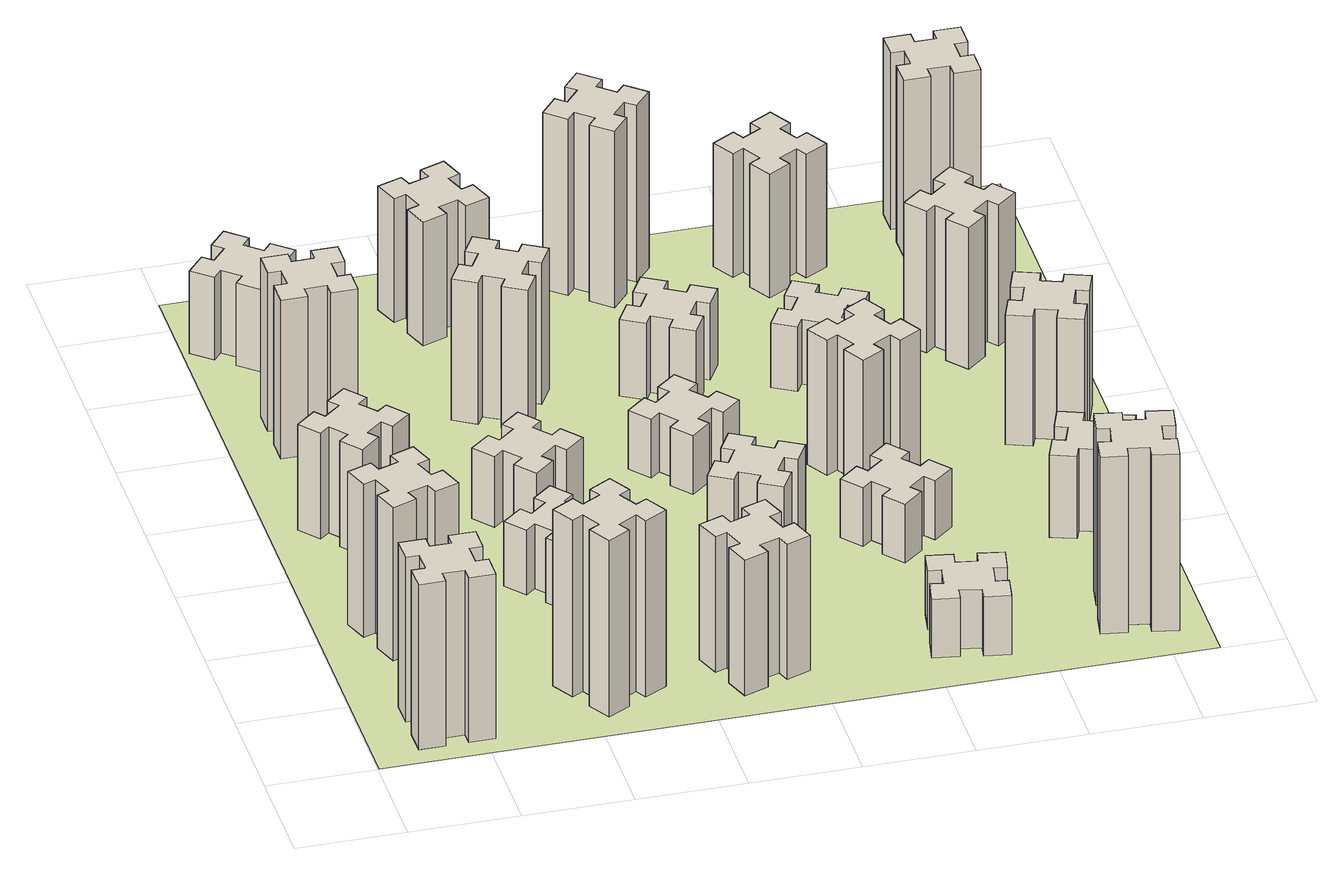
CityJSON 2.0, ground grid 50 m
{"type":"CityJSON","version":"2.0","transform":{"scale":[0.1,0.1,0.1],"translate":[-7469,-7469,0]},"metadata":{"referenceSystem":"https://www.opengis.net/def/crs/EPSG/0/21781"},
"CityObjects":{
"building1":{"type":"Building","attributes":{"class":"1000","function":"1000","usage":"1000","yearOfConstruction":2016,"roofType":"1000","measuredHeight":84,"storeysAboveGround":30,"storeysBelowGround":0},"geometry":[{"type":"Solid","lod":"1","boundaries":[[[[0,1,2,3,4,5,6,7,8,9,10,11,12,13,14,15,16,17,18,19]],[[17,16,20,21]],[[16,15,22,20]],[[15,14,23,22]],[[14,13,24,23]],[[13,12,25,24]],[[12,11,26,25]],[[11,10,27,26]],[[10,9,28,27]],[[9,8,29,28]],[[8,7,30,29]],[[7,6,31,30]],[[6,5,32,31]],[[5,4,33,32]],[[4,3,34,33]],[[3,2,35,34]],[[2,1,36,35]],[[1,0,37,36]],[[0,19,38,37]],[[19,18,39,38]],[[18,17,21,39]],[[24,25,26,27,28,29,30,31,32,33,34,35,36,37,38,39,21,20,22,23]]]]}]},
"building2":{"type":"Building","attributes":{"class":"1000","function":"1000","usage":"1000","yearOfConstruction":2016,"roofType":"1000","measuredHeight":78,"storeysAboveGround":30,"storeysBelowGround":0},"geometry":[{"type":"Solid","lod":"1","boundaries":[[[[40,41,42,43,44,45,46,47,48,49,50,51,52,53,54,55,56,57,58,59]],[[57,56,60,61]],[[56,55,62,60]],[[55,54,63,62]],[[54,53,64,63]],[[53,52,65,64]],[[52,51,66,65]],[[51,50,67,66]],[[50,49,68,67]],[[49,48,69,68]],[[48,47,70,69]],[[47,46,71,70]],[[46,45,72,71]],[[45,44,73,72]],[[44,43,74,73]],[[43,42,75,74]],[[42,41,76,75]],[[41,40,77,76]],[[40,59,78,77]],[[59,58,79,78]],[[58,57,61,79]],[[64,65,66,67,68,69,70,71,72,73,74,75,76,77,78,79,61,60,62,63]]]]}]},
"building3":{"type":"Building","attributes":{"class":"1000","function":"1000","usage":"1000","yearOfConstruction":2016,"roofType":"1000","measuredHeight":54,"storeysAboveGround":30,"storeysBelowGround":0},"geometry":[{"type":"Solid","lod":"1","boundaries":[[[[80,81,82,83,84,85,86,87,88,89,90,91,92,93,94,95,96,97,98,99]],[[97,96,100,101]],[[96,95,102,100]],[[95,94,103,102]],[[94,93,104,103]],[[93,92,105,104]],[[92,91,106,105]],[[91,90,107,106]],[[90,89,108,107]],[[89,88,109,108]],[[88,87,110,109]],[[87,86,111,110]],[[86,85,112,111]],[[85,84,113,112]],[[84,83,114,113]],[[83,82,115,114]],[[82,81,116,115]],[[81,80,117,116]],[[80,99,118,117]],[[99,98,119,118]],[[98,97,101,119]],[[104,105,106,107,108,109,110,111,112,113,114,115,116,117,118,119,101,100,102,103]]]]}]},
"building4":{"type":"Building","attributes":{"class":"1000","function":"1000","usage":"1000","yearOfConstruction":2016,"roofType":"1000","measuredHeight":81,"storeysAboveGround":30,"storeysBelowGround":0},"geometry":[{"type":"Solid","lod":"1","boundaries":[[[[120,121,122,123,124,125,126,127,128,129,130,131,132,133,134,135,136,137,138,139]],[[137,136,140,141]],[[136,135,142,140]],[[135,134,143,142]],[[134,133,144,143]],[[133,132,145,144]],[[132,131,146,145]],[[131,130,147,146]],[[130,129,148,147]],[[129,128,149,148]],[[128,127,150,149]],[[127,126,151,150]],[[126,125,152,151]],[[125,124,153,152]],[[124,123,154,153]],[[123,122,155,154]],[[122,121,156,155]],[[121,120,157,156]],[[120,139,158,157]],[[139,138,159,158]],[[138,137,141,159]],[[144,145,146,147,148,149,150,151,152,153,154,155,156,157,158,159,141,140,142,143]]]]}]},
"building5":{"type":"Building","attributes":{"class":"1000","function":"1000","usage":"1000","yearOfConstruction":2016,"roofType":"1000","measuredHeight":90,"storeysAboveGround":30,"storeysBelowGround":0},"geometry":[{"type":"Solid","lod":"1","boundaries":[[[[160,161,162,163,164,165,166,167,168,169,170,171,172,173,174,175,176,177,178,179]],[[177,176,180,181]],[[176,175,182,180]],[[175,174,183,182]],[[174,173,184,183]],[[173,172,185,184]],[[172,171,186,185]],[[171,170,187,186]],[[170,169,188,187]],[[169,168,189,188]],[[168,167,190,189]],[[167,166,191,190]],[[166,165,192,191]],[[165,164,193,192]],[[164,163,194,193]],[[163,162,195,194]],[[162,161,196,195]],[[161,160,197,196]],[[160,179,198,197]],[[179,178,199,198]],[[178,177,181,199]],[[184,185,186,187,188,189,190,191,192,193,194,195,196,197,198,199,181,180,182,183]]]]}]},
"building6":{"type":"Building","attributes":{"class":"1000","function":"1000","usage":"1000","yearOfConstruction":2016,"roofType":"1000","measuredHeight":42,"storeysAboveGround":30,"storeysBelowGround":0},"geometry":[{"type":"Solid","lod":"1","boundaries":[[[[200,201,202,203,204,205,206,207,208,209,210,211,212,213,214,215,216,217,218,219]],[[217,216,220,221]],[[216,215,222,220]],[[215,214,223,222]],[[214,213,224,223]],[[213,212,225,224]],[[212,211,226,225]],[[211,210,227,226]],[[210,209,228,227]],[[209,208,229,228]],[[208,207,230,229]],[[207,206,231,230]],[[206,205,232,231]],[[205,204,233,232]],[[204,203,234,233]],[[203,202,235,234]],[[202,201,236,235]],[[201,200,237,236]],[[200,219,238,237]],[[219,218,239,238]],[[218,217,221,239]],[[224,225,226,227,228,229,230,231,232,233,234,235,236,237,238,239,221,220,222,223]]]]}]},
"building7":{"type":"Building","attributes":{"class":"1000","function":"1000","usage":"1000","yearOfConstruction":2016,"roofType":"1000","measuredHeight":33,"storeysAboveGround":30,"storeysBelowGround":0},"geometry":[{"type":"Solid","lod":"1","boundaries":[[[[240,241,242,243,244,245,246,247,248,249,250,251,252,253,254,255,256,257,258,259]],[[257,256,260,261]],[[256,255,262,260]],[[255,254,263,262]],[[254,253,264,263]],[[253,252,265,264]],[[252,251,266,265]],[[251,250,267,266]],[[250,249,268,267]],[[249,248,269,268]],[[248,247,270,269]],[[247,246,271,270]],[[246,245,272,271]],[[245,244,273,272]],[[244,243,274,273]],[[243,242,275,274]],[[242,241,276,275]],[[241,240,277,276]],[[240,259,278,277]],[[259,258,279,278]],[[258,257,261,279]],[[264,265,266,267,268,269,270,271,272,273,274,275,276,277,278,279,261,260,262,263]]]]}]},
"building8":{"type":"Building","attributes":{"class":"1000","function":"1000","usage":"1000","yearOfConstruction":2016,"roofType":"1000","measuredHeight":36,"storeysAboveGround":30,"storeysBelowGround":0},"geometry":[{"type":"Solid","lod":"1","boundaries":[[[[280,281,282,283,284,285,286,287,288,289,290,291,292,293,294,295,296,297,298,299]],[[297,296,300,301]],[[296,295,302,300]],[[295,294,303,302]],[[294,293,304,303]],[[293,292,305,304]],[[292,291,306,305]],[[291,290,307,306]],[[290,289,308,307]],[[289,288,309,308]],[[288,287,310,309]],[[287,286,311,310]],[[286,285,312,311]],[[285,284,313,312]],[[284,283,314,313]],[[283,282,315,314]],[[282,281,316,315]],[[281,280,317,316]],[[280,299,318,317]],[[299,298,319,318]],[[298,297,301,319]],[[304,305,306,307,308,309,310,311,312,313,314,315,316,317,318,319,301,300,302,303]]]]}]},
"building9":{"type":"Building","attributes":{"class":"1000","function":"1000","usage":"1000","yearOfConstruction":2016,"roofType":"1000","measuredHeight":69,"storeysAboveGround":30,"storeysBelowGround":0},"geometry":[{"type":"Solid","lod":"1","boundaries":[[[[320,321,322,323,324,325,326,327,328,329,330,331,332,333,334,335,336,337,338,339]],[[337,336,340,341]],[[336,335,342,340]],[[335,334,343,342]],[[334,333,344,343]],[[333,332,345,344]],[[332,331,346,345]],[[331,330,347,346]],[[330,329,348,347]],[[329,328,349,348]],[[328,327,350,349]],[[327,326,351,350]],[[326,325,352,351]],[[325,324,353,352]],[[324,323,354,353]],[[323,322,355,354]],[[322,321,356,355]],[[321,320,357,356]],[[320,339,358,357]],[[339,338,359,358]],[[338,337,341,359]],[[344,345,346,347,348,349,350,351,352,353,354,355,356,357,358,359,341,340,342,343]]]]}]},
"building10":{"type":"Building","attributes":{"class":"1000","function":"1000","usage":"1000","yearOfConstruction":2016,"roofType":"1000","measuredHeight":72,"storeysAboveGround":30,"storeysBelowGround":0},"geometry":[{"type":"Solid","lod":"1","boundaries":[[[[360,361,362,363,364,365,366,367,368,369,370,371,372,373,374,375,376,377,378,379]],[[377,376,380,381]],[[376,375,382,380]],[[375,374,383,382]],[[374,373,384,383]],[[373,372,385,384]],[[372,371,386,385]],[[371,370,387,386]],[[370,369,388,387]],[[369,368,389,388]],[[368,367,390,389]],[[367,366,391,390]],[[366,365,392,391]],[[365,364,393,392]],[[364,363,394,393]],[[363,362,395,394]],[[362,361,396,395]],[[361,360,397,396]],[[360,379,398,397]],[[379,378,399,398]],[[378,377,381,399]],[[384,385,386,387,388,389,390,391,392,393,394,395,396,397,398,399,381,380,382,383]]]]}]},
"building11":{"type":"Building","attributes":{"class":"1000","function":"1000","usage":"1000","yearOfConstruction":2016,"roofType":"1000","measuredHeight":63,"storeysAboveGround":30,"storeysBelowGround":0},"geometry":[{"type":"Solid","lod":"1","boundaries":[[[[400,401,402,403,404,405,406,407,408,409,410,411,412,413,414,415,416,417,418,419]],[[417,416,420,421]],[[416,415,422,420]],[[415,414,423,422]],[[414,413,424,423]],[[413,412,425,424]],[[412,411,426,425]],[[411,410,427,426]],[[410,409,428,427]],[[409,408,429,428]],[[408,407,430,429]],[[407,406,431,430]],[[406,405,432,431]],[[405,404,433,432]],[[404,403,434,433]],[[403,402,435,434]],[[402,401,436,435]],[[401,400,437,436]],[[400,419,438,437]],[[419,418,439,438]],[[418,417,421,439]],[[424,425,426,427,428,429,430,431,432,433,434,435,436,437,438,439,421,420,422,423]]]]}]},
"building12":{"type":"Building","attributes":{"class":"1000","function":"1000","usage":"1000","yearOfConstruction":2016,"roofType":"1000","measuredHeight":54,"storeysAboveGround":30,"storeysBelowGround":0},"geometry":[{"type":"Solid","lod":"1","boundaries":[[[[440,441,442,443,444,445,446,447,448,449,450,451,452,453,454,455,456,457,458,459]],[[457,456,460,461]],[[456,455,462,460]],[[455,454,463,462]],[[454,453,464,463]],[[453,452,465,464]],[[452,451,466,465]],[[451,450,467,466]],[[450,449,468,467]],[[449,448,469,468]],[[448,447,470,469]],[[447,446,471,470]],[[446,445,472,471]],[[445,444,473,472]],[[444,443,474,473]],[[443,442,475,474]],[[442,441,476,475]],[[441,440,477,476]],[[440,459,478,477]],[[459,458,479,478]],[[458,457,461,479]],[[464,465,466,467,468,469,470,471,472,473,474,475,476,477,478,479,461,460,462,463]]]]}]},
"building13":{"type":"Building","attributes":{"class":"1000","function":"1000","usage":"1000","yearOfConstruction":2016,"roofType":"1000","measuredHeight":30,"storeysAboveGround":30,"storeysBelowGround":0},"geometry":[{"type":"Solid","lod":"1","boundaries":[[[[480,481,482,483,484,485,486,487,488,489,490,491,492,493,494,495,496,497,498,499]],[[497,496,500,501]],[[496,495,502,500]],[[495,494,503,502]],[[494,493,504,503]],[[493,492,505,504]],[[492,491,506,505]],[[491,490,507,506]],[[490,489,508,507]],[[489,488,509,508]],[[488,487,510,509]],[[487,486,511,510]],[[486,485,512,511]],[[485,484,513,512]],[[484,483,514,513]],[[483,482,515,514]],[[482,481,516,515]],[[481,480,517,516]],[[480,499,518,517]],[[499,498,519,518]],[[498,497,501,519]],[[504,505,506,507,508,509,510,511,512,513,514,515,516,517,518,519,501,500,502,503]]]]}]},
"building14":{"type":"Building","attributes":{"class":"1000","function":"1000","usage":"1000","yearOfConstruction":2016,"roofType":"1000","measuredHeight":39,"storeysAboveGround":30,"storeysBelowGround":0},"geometry":[{"type":"Solid","lod":"1","boundaries":[[[[520,521,522,523,524,525,526,527,528,529,530,531,532,533,534,535,536,537,538,539]],[[537,536,540,541]],[[536,535,542,540]],[[535,534,543,542]],[[534,533,544,543]],[[533,532,545,544]],[[532,531,546,545]],[[531,530,547,546]],[[530,529,548,547]],[[529,528,549,548]],[[528,527,550,549]],[[527,526,551,550]],[[526,525,552,551]],[[525,524,553,552]],[[524,523,554,553]],[[523,522,555,554]],[[522,521,556,555]],[[521,520,557,556]],[[520,539,558,557]],[[539,538,559,558]],[[538,537,541,559]],[[544,545,546,547,548,549,550,551,552,553,554,555,556,557,558,559,541,540,542,543]]]]}]},
"building15":{"type":"Building","attributes":{"class":"1000","function":"1000","usage":"1000","yearOfConstruction":2016,"roofType":"1000","measuredHeight":30,"storeysAboveGround":30,"storeysBelowGround":0},"geometry":[{"type":"Solid","lod":"1","boundaries":[[[[560,561,562,563,564,565,566,567,568,569,570,571,572,573,574,575,576,577,578,579]],[[577,576,580,581]],[[576,575,582,580]],[[575,574,583,582]],[[574,573,584,583]],[[573,572,585,584]],[[572,571,586,585]],[[571,570,587,586]],[[570,569,588,587]],[[569,568,589,588]],[[568,567,590,589]],[[567,566,591,590]],[[566,565,592,591]],[[565,564,593,592]],[[564,563,594,593]],[[563,562,595,594]],[[562,561,596,595]],[[561,560,597,596]],[[560,579,598,597]],[[579,578,599,598]],[[578,577,581,599]],[[584,585,586,587,588,589,590,591,592,593,594,595,596,597,598,599,581,580,582,583]]]]}]},
"building16":{"type":"Building","attributes":{"class":"1000","function":"1000","usage":"1000","yearOfConstruction":2016,"roofType":"1000","measuredHeight":90,"storeysAboveGround":30,"storeysBelowGround":0},"geometry":[{"type":"Solid","lod":"1","boundaries":[[[[600,601,602,603,604,605,606,607,608,609,610,611,612,613,614,615,616,617,618,619]],[[617,616,620,621]],[[616,615,622,620]],[[615,614,623,622]],[[614,613,624,623]],[[613,612,625,624]],[[612,611,626,625]],[[611,610,627,626]],[[610,609,628,627]],[[609,608,629,628]],[[608,607,630,629]],[[607,606,631,630]],[[606,605,632,631]],[[605,604,633,632]],[[604,603,634,633]],[[603,602,635,634]],[[602,601,636,635]],[[601,600,637,636]],[[600,619,638,637]],[[619,618,639,638]],[[618,617,621,639]],[[624,625,626,627,628,629,630,631,632,633,634,635,636,637,638,639,621,620,622,623]]]]}]},
"building17":{"type":"Building","attributes":{"class":"1000","function":"1000","usage":"1000","yearOfConstruction":2016,"roofType":"1000","measuredHeight":30,"storeysAboveGround":30,"storeysBelowGround":0},"geometry":[{"type":"Solid","lod":"1","boundaries":[[[[640,641,642,643,644,645,646,647,648,649,650,651,652,653,654,655,656,657,658,659]],[[657,656,660,661]],[[656,655,662,660]],[[655,654,663,662]],[[654,653,664,663]],[[653,652,665,664]],[[652,651,666,665]],[[651,650,667,666]],[[650,649,668,667]],[[649,648,669,668]],[[648,647,670,669]],[[647,646,671,670]],[[646,645,672,671]],[[645,644,673,672]],[[644,643,674,673]],[[643,642,675,674]],[[642,641,676,675]],[[641,640,677,676]],[[640,659,678,677]],[[659,658,679,678]],[[658,657,661,679]],[[664,665,666,667,668,669,670,671,672,673,674,675,676,677,678,679,661,660,662,663]]]]}]},
"building18":{"type":"Building","attributes":{"class":"1000","function":"1000","usage":"1000","yearOfConstruction":2016,"roofType":"1000","measuredHeight":69,"storeysAboveGround":30,"storeysBelowGround":0},"geometry":[{"type":"Solid","lod":"1","boundaries":[[[[680,681,682,683,684,685,686,687,688,689,690,691,692,693,694,695,696,697,698,699]],[[697,696,700,701]],[[696,695,702,700]],[[695,694,703,702]],[[694,693,704,703]],[[693,692,705,704]],[[692,691,706,705]],[[691,690,707,706]],[[690,689,708,707]],[[689,688,709,708]],[[688,687,710,709]],[[687,686,711,710]],[[686,685,712,711]],[[685,684,713,712]],[[684,683,714,713]],[[683,682,715,714]],[[682,681,716,715]],[[681,680,717,716]],[[680,699,718,717]],[[699,698,719,718]],[[698,697,701,719]],[[704,705,706,707,708,709,710,711,712,713,714,715,716,717,718,719,701,700,702,703]]]]}]},
"building19":{"type":"Building","attributes":{"class":"1000","function":"1000","usage":"1000","yearOfConstruction":2016,"roofType":"1000","measuredHeight":33,"storeysAboveGround":30,"storeysBelowGround":0},"geometry":[{"type":"Solid","lod":"1","boundaries":[[[[720,721,722,723,724,725,726,727,728,729,730,731,732,733,734,735,736,737,738,739]],[[737,736,740,741]],[[736,735,742,740]],[[735,734,743,742]],[[734,733,744,743]],[[733,732,745,744]],[[732,731,746,745]],[[731,730,747,746]],[[730,729,748,747]],[[729,728,749,748]],[[728,727,750,749]],[[727,726,751,750]],[[726,725,752,751]],[[725,724,753,752]],[[724,723,754,753]],[[723,722,755,754]],[[722,721,756,755]],[[721,720,757,756]],[[720,739,758,757]],[[739,738,759,758]],[[738,737,741,759]],[[744,745,746,747,748,749,750,751,752,753,754,755,756,757,758,759,741,740,742,743]]]]}]},
"building20":{"type":"Building","attributes":{"class":"1000","function":"1000","usage":"1000","yearOfConstruction":2016,"roofType":"1000","measuredHeight":90,"storeysAboveGround":30,"storeysBelowGround":0},"geometry":[{"type":"Solid","lod":"1","boundaries":[[[[760,761,762,763,764,765,766,767,768,769,770,771,772,773,774,775,776,777,778,779]],[[777,776,780,781]],[[776,775,782,780]],[[775,774,783,782]],[[774,773,784,783]],[[773,772,785,784]],[[772,771,786,785]],[[771,770,787,786]],[[770,769,788,787]],[[769,768,789,788]],[[768,767,790,789]],[[767,766,791,790]],[[766,765,792,791]],[[765,764,793,792]],[[764,763,794,793]],[[763,762,795,794]],[[762,761,796,795]],[[761,760,797,796]],[[760,779,798,797]],[[779,778,799,798]],[[778,777,781,799]],[[784,785,786,787,788,789,790,791,792,793,794,795,796,797,798,799,781,780,782,783]]]]}]},
"building21":{"type":"Building","attributes":{"class":"1000","function":"1000","usage":"1000","yearOfConstruction":2016,"roofType":"1000","measuredHeight":63,"storeysAboveGround":30,"storeysBelowGround":0},"geometry":[{"type":"Solid","lod":"1","boundaries":[[[[800,801,802,803,804,805,806,807,808,809,810,811,812,813,814,815,816,817,818,819]],[[817,816,820,821]],[[816,815,822,820]],[[815,814,823,822]],[[814,813,824,823]],[[813,812,825,824]],[[812,811,826,825]],[[811,810,827,826]],[[810,809,828,827]],[[809,808,829,828]],[[808,807,830,829]],[[807,806,831,830]],[[806,805,832,831]],[[805,804,833,832]],[[804,803,834,833]],[[803,802,835,834]],[[802,801,836,835]],[[801,800,837,836]],[[800,819,838,837]],[[819,818,839,838]],[[818,817,821,839]],[[824,825,826,827,828,829,830,831,832,833,834,835,836,837,838,839,821,820,822,823]]]]}]},
"building22":{"type":"Building","attributes":{"class":"1000","function":"1000","usage":"1000","yearOfConstruction":2016,"roofType":"1000","measuredHeight":42,"storeysAboveGround":30,"storeysBelowGround":0},"geometry":[{"type":"Solid","lod":"1","boundaries":[[[[840,841,842,843,844,845,846,847,848,849,850,851,852,853,854,855,856,857,858,859]],[[857,856,860,861]],[[856,855,862,860]],[[855,854,863,862]],[[854,853,864,863]],[[853,852,865,864]],[[852,851,866,865]],[[851,850,867,866]],[[850,849,868,867]],[[849,848,869,868]],[[848,847,870,869]],[[847,846,871,870]],[[846,845,872,871]],[[845,844,873,872]],[[844,843,874,873]],[[843,842,875,874]],[[842,841,876,875]],[[841,840,877,876]],[[840,859,878,877]],[[859,858,879,878]],[[858,857,861,879]],[[864,865,866,867,868,869,870,871,872,873,874,875,876,877,878,879,861,860,862,863]]]]}]},
"building23":{"type":"Building","attributes":{"class":"1000","function":"1000","usage":"1000","yearOfConstruction":2016,"roofType":"1000","measuredHeight":66,"storeysAboveGround":30,"storeysBelowGround":0},"geometry":[{"type":"Solid","lod":"1","boundaries":[[[[880,881,882,883,884,885,886,887,888,889,890,891,892,893,894,895,896,897,898,899]],[[897,896,900,901]],[[896,895,902,900]],[[895,894,903,902]],[[894,893,904,903]],[[893,892,905,904]],[[892,891,906,905]],[[891,890,907,906]],[[890,889,908,907]],[[889,888,909,908]],[[888,887,910,909]],[[887,886,911,910]],[[886,885,912,911]],[[885,884,913,912]],[[884,883,914,913]],[[883,882,915,914]],[[882,881,916,915]],[[881,880,917,916]],[[880,899,918,917]],[[899,898,919,918]],[[898,897,901,919]],[[904,905,906,907,908,909,910,911,912,913,914,915,916,917,918,919,901,900,902,903]]]]}]},
"building24":{"type":"Building","attributes":{"class":"1000","function":"1000","usage":"1000","yearOfConstruction":2016,"roofType":"1000","measuredHeight":72,"storeysAboveGround":30,"storeysBelowGround":0},"geometry":[{"type":"Solid","lod":"1","boundaries":[[[[920,921,922,923,924,925,926,927,928,929,930,931,932,933,934,935,936,937,938,939]],[[937,936,940,941]],[[936,935,942,940]],[[935,934,943,942]],[[934,933,944,943]],[[933,932,945,944]],[[932,931,946,945]],[[931,930,947,946]],[[930,929,948,947]],[[929,928,949,948]],[[928,927,950,949]],[[927,926,951,950]],[[926,925,952,951]],[[925,924,953,952]],[[924,923,954,953]],[[923,922,955,954]],[[922,921,956,955]],[[921,920,957,956]],[[920,939,958,957]],[[939,938,959,958]],[[938,937,941,959]],[[944,945,946,947,948,949,950,951,952,953,954,955,956,957,958,959,941,940,942,943]]]]}]},
"building25":{"type":"Building","attributes":{"class":"1000","function":"1000","usage":"1000","yearOfConstruction":2016,"roofType":"1000","measuredHeight":90,"storeysAboveGround":30,"storeysBelowGround":0},"geometry":[{"type":"Solid","lod":"1","boundaries":[[[[960,961,962,963,964,965,966,967,968,969,970,971,972,973,974,975,976,977,978,979]],[[977,976,980,981]],[[976,975,982,980]],[[975,974,983,982]],[[974,973,984,983]],[[973,972,985,984]],[[972,971,986,985]],[[971,970,987,986]],[[970,969,988,987]],[[969,968,989,988]],[[968,967,990,989]],[[967,966,991,990]],[[966,965,992,991]],[[965,964,993,992]],[[964,963,994,993]],[[963,962,995,994]],[[962,961,996,995]],[[961,960,997,996]],[[960,979,998,997]],[[979,978,999,998]],[[978,977,981,999]],[[984,985,986,987,988,989,990,991,992,993,994,995,996,997,998,999,981,980,982,983]]]]}]},
"landuse1":{"type":"LandUse","attributes":{"name":"plot1","function":"1010"},"geometry":[{"type":"MultiSurface","lod":"1","boundaries":[[[1000,1001,1002,1003]]]}]}
},
"vertices":[
[265,325,0],[265,225,0],[205,225,0],[205,105,0],[325,105,0],[325,165,0],[425,165,0],[425,105,0],[545,105,0],[545,225,0],[485,225,0],[485,325,0],[545,325,0],[545,445,0],[425,445,0],[425,385,0],[325,385,0],[325,445,0],[205,445,0],[205,325,0],[325,385,840],[325,445,840],[425,385,840],[425,445,840],[545,445,840],[545,325,840],[485,325,840],[485,225,840],[545,225,840],[545,105,840],[425,105,840],[425,165,840],[325,165,840],[325,105,840],[205,105,840],[205,225,840],[265,225,840],[265,325,840],[205,325,840],[205,445,840],
[255,1025,0],[289,931,0],[233,910,0],[274,797,0],[387,839,0],[366,895,0],[460,929,0],[480,873,0],[593,914,0],[552,1027,0],[496,1006,0],[462,1100,0],[518,1120,0],[477,1233,0],[364,1192,0],[385,1136,0],[291,1102,0],[270,1158,0],[157,1117,0],[199,1004,0],[291,1102,780],[270,1158,780],[385,1136,780],[364,1192,780],[477,1233,780],[518,1120,780],[462,1100,780],[496,1006,780],[552,1027,780],[593,914,780],[480,873,780],[460,929,780],[366,895,780],[387,839,780],[274,797,780],[233,910,780],[289,931,780],[255,1025,780],[199,1004,780],[157,1117,780],
[492,1888,0],[427,1964,0],[473,2003,0],[396,2095,0],[304,2018,0],[343,1972,0],[266,1907,0],[228,1953,0],[136,1876,0],[213,1784,0],[259,1823,0],[323,1746,0],[277,1708,0],[354,1616,0],[446,1693,0],[408,1739,0],[484,1803,0],[523,1757,0],[615,1834,0],[538,1926,0],[484,1803,540],[523,1757,540],[408,1739,540],[446,1693,540],[354,1616,540],[277,1708,540],[323,1746,540],[259,1823,540],[213,1784,540],[136,1876,540],[228,1953,540],[266,1907,540],[343,1972,540],[304,2018,540],[396,2095,540],[473,2003,540],[427,1964,540],[492,1888,540],[538,1926,540],[615,1834,540],
[485,2545,0],[485,2645,0],[545,2645,0],[545,2765,0],[425,2765,0],[425,2705,0],[325,2705,0],[325,2765,0],[205,2765,0],[205,2645,0],[265,2645,0],[265,2545,0],[205,2545,0],[205,2425,0],[325,2425,0],[325,2485,0],[425,2485,0],[425,2425,0],[545,2425,0],[545,2545,0],[425,2485,810],[425,2425,810],[325,2485,810],[325,2425,810],[205,2425,810],[205,2545,810],[265,2545,810],[265,2645,810],[205,2645,810],[205,2765,810],[325,2765,810],[325,2705,810],[425,2705,810],[425,2765,810],[545,2765,810],[545,2645,810],[485,2645,810],[485,2545,810],[545,2545,810],[545,2425,810],
[1127,255,0],[1214,305,0],[1244,253,0],[1348,313,0],[1288,417,0],[1236,387,0],[1186,474,0],[1238,504,0],[1178,608,0],[1074,548,0],[1104,496,0],[1017,446,0],[987,498,0],[883,438,0],[943,334,0],[995,364,0],[1045,277,0],[993,247,0],[1053,143,0],[1157,203,0],[1045,277,900],[993,247,900],[995,364,900],[943,334,900],[883,438,900],[987,498,900],[1017,446,900],[1104,496,900],[1074,548,900],[1178,608,900],[1238,504,900],[1186,474,900],[1236,387,900],[1288,417,900],[1348,313,900],[1244,253,900],[1214,305,900],[1127,255,900],[1157,203,900],[1053,143,900],
[384,3387,0],[308,3452,0],[346,3498,0],[254,3575,0],[177,3483,0],[223,3444,0],[159,3368,0],[113,3406,0],[36,3314,0],[128,3237,0],[166,3283,0],[243,3219,0],[204,3173,0],[296,3096,0],[373,3188,0],[327,3226,0],[392,3303,0],[438,3264,0],[515,3356,0],[423,3433,0],[392,3303,420],[438,3264,420],[327,3226,420],[373,3188,420],[296,3096,420],[204,3173,420],[243,3219,420],[166,3283,420],[128,3237,420],[36,3314,420],[113,3406,420],[159,3368,420],[223,3444,420],[177,3483,420],[254,3575,420],[346,3498,420],[308,3452,420],[384,3387,420],[423,3433,420],[515,3356,420],
[1083,1332,0],[1006,1267,0],[968,1313,0],[876,1236,0],[953,1144,0],[999,1183,0],[1063,1106,0],[1017,1068,0],[1094,976,0],[1186,1053,0],[1148,1099,0],[1224,1163,0],[1263,1117,0],[1355,1194,0],[1278,1286,0],[1232,1248,0],[1167,1324,0],[1213,1363,0],[1136,1455,0],[1044,1378,0],[1167,1324,330],[1213,1363,330],[1232,1248,330],[1278,1286,330],[1355,1194,330],[1263,1117,330],[1224,1163,330],[1148,1099,330],[1186,1053,330],[1094,976,330],[1017,1068,330],[1063,1106,330],[999,1183,330],[953,1144,330],[876,1236,330],[968,1313,330],[1006,1267,330],[1083,1332,330],[1044,1378,330],[1136,1455,330],
[1083,1872,0],[1006,1807,0],[968,1853,0],[876,1776,0],[953,1684,0],[999,1723,0],[1063,1646,0],[1017,1608,0],[1094,1516,0],[1186,1593,0],[1148,1639,0],[1224,1703,0],[1263,1657,0],[1355,1734,0],[1278,1826,0],[1232,1788,0],[1167,1864,0],[1213,1903,0],[1136,1995,0],[1044,1918,0],[1167,1864,360],[1213,1903,360],[1232,1788,360],[1278,1826,360],[1355,1734,360],[1263,1657,360],[1224,1703,360],[1148,1639,360],[1186,1593,360],[1094,1516,360],[1017,1608,360],[1063,1646,360],[999,1723,360],[953,1684,360],[876,1776,360],[968,1853,360],[1006,1807,360],[1083,1872,360],[1044,1918,360],[1136,1995,360],
[1765,496,0],[1671,462,0],[1650,518,0],[1537,477,0],[1579,364,0],[1635,385,0],[1669,291,0],[1613,270,0],[1654,157,0],[1767,199,0],[1746,255,0],[1840,289,0],[1860,233,0],[1973,274,0],[1932,387,0],[1876,366,0],[1842,460,0],[1898,480,0],[1857,593,0],[1744,552,0],[1842,460,690],[1898,480,690],[1876,366,690],[1932,387,690],[1973,274,690],[1860,233,690],[1840,289,690],[1746,255,690],[1767,199,690],[1654,157,690],[1613,270,690],[1669,291,690],[1635,385,690],[1579,364,690],[1537,477,690],[1650,518,690],[1671,462,690],[1765,496,690],[1744,552,690],[1857,593,690],
[1314,2666,0],[1227,2716,0],[1257,2768,0],[1153,2828,0],[1093,2724,0],[1145,2694,0],[1095,2607,0],[1043,2637,0],[983,2533,0],[1087,2473,0],[1117,2525,0],[1204,2475,0],[1174,2423,0],[1278,2363,0],[1338,2467,0],[1286,2497,0],[1336,2584,0],[1388,2554,0],[1448,2658,0],[1344,2718,0],[1336,2584,720],[1388,2554,720],[1286,2497,720],[1338,2467,720],[1278,2363,720],[1174,2423,720],[1204,2475,720],[1117,2525,720],[1087,2473,720],[983,2533,720],[1043,2637,720],[1095,2607,720],[1145,2694,720],[1093,2724,720],[1153,2828,720],[1257,2768,720],[1227,2716,720],[1314,2666,720],[1344,2718,720],[1448,2658,720],
[995,3345,0],[1029,3251,0],[973,3230,0],[1014,3117,0],[1127,3159,0],[1106,3215,0],[1200,3249,0],[1220,3193,0],[1333,3234,0],[1292,3347,0],[1236,3326,0],[1202,3420,0],[1258,3440,0],[1217,3553,0],[1104,3512,0],[1125,3456,0],[1031,3422,0],[1010,3478,0],[897,3437,0],[939,3324,0],[1031,3422,630],[1010,3478,630],[1125,3456,630],[1104,3512,630],[1217,3553,630],[1258,3440,630],[1202,3420,630],[1236,3326,630],[1292,3347,630],[1333,3234,630],[1220,3193,630],[1200,3249,630],[1106,3215,630],[1127,3159,630],[1014,3117,630],[973,3230,630],[1029,3251,630],[995,3345,630],[939,3324,630],[897,3437,630],
[2026,1017,0],[2076,1104,0],[2128,1074,0],[2188,1178,0],[2084,1238,0],[2054,1186,0],[1967,1236,0],[1997,1288,0],[1893,1348,0],[1833,1244,0],[1885,1214,0],[1835,1127,0],[1783,1157,0],[1723,1053,0],[1827,993,0],[1857,1045,0],[1944,995,0],[1914,943,0],[2018,883,0],[2078,987,0],[1944,995,540],[1914,943,540],[1857,1045,540],[1827,993,540],[1723,1053,540],[1783,1157,540],[1835,1127,540],[1885,1214,540],[1833,1244,540],[1893,1348,540],[1997,1288,540],[1967,1236,540],[2054,1186,540],[2084,1238,540],[2188,1178,540],[2128,1074,540],[2076,1104,540],[2026,1017,540],[2078,987,540],[2018,883,540],
[1972,1988,0],[1907,2064,0],[1953,2103,0],[1876,2195,0],[1784,2118,0],[1823,2072,0],[1746,2007,0],[1708,2053,0],[1616,1976,0],[1693,1884,0],[1739,1923,0],[1803,1846,0],[1757,1808,0],[1834,1716,0],[1926,1793,0],[1888,1839,0],[1964,1903,0],[2003,1857,0],[2095,1934,0],[2018,2026,0],[1964,1903,300],[2003,1857,300],[1888,1839,300],[1926,1793,300],[1834,1716,300],[1757,1808,300],[1803,1846,300],[1739,1923,300],[1693,1884,300],[1616,1976,300],[1708,2053,300],[1746,2007,300],[1823,2072,300],[1784,2118,300],[1876,2195,300],[1953,2103,300],[1907,2064,300],[1972,1988,300],[2018,2026,300],[2095,1934,300],
[2026,2497,0],[2076,2584,0],[2128,2554,0],[2188,2658,0],[2084,2718,0],[2054,2666,0],[1967,2716,0],[1997,2768,0],[1893,2828,0],[1833,2724,0],[1885,2694,0],[1835,2607,0],[1783,2637,0],[1723,2533,0],[1827,2473,0],[1857,2525,0],[1944,2475,0],[1914,2423,0],[2018,2363,0],[2078,2467,0],[1944,2475,390],[1914,2423,390],[1857,2525,390],[1827,2473,390],[1723,2533,390],[1783,2637,390],[1835,2607,390],[1885,2694,390],[1833,2724,390],[1893,2828,390],[1997,2768,390],[1967,2716,390],[2054,2666,390],[2084,2718,390],[2188,2658,390],[2128,2554,390],[2076,2584,390],[2026,2497,390],[2078,2467,390],[2018,2363,390],
[2596,444,0],[2578,345,0],[2519,356,0],[2498,237,0],[2617,217,0],[2627,276,0],[2725,258,0],[2715,199,0],[2833,178,0],[2854,297,0],[2795,307,0],[2812,405,0],[2871,395,0],[2892,513,0],[2774,534,0],[2764,475,0],[2665,492,0],[2676,551,0],[2557,572,0],[2537,454,0],[2665,492,300],[2676,551,300],[2764,475,300],[2774,534,300],[2892,513,300],[2871,395,300],[2812,405,300],[2795,307,300],[2854,297,300],[2833,178,300],[2715,199,300],[2725,258,300],[2627,276,300],[2617,217,300],[2498,237,300],[2519,356,300],[2578,345,300],[2596,444,300],[2537,454,300],[2557,572,300],
[1746,3383,0],[1823,3319,0],[1784,3273,0],[1876,3196,0],[1953,3288,0],[1907,3326,0],[1972,3403,0],[2018,3364,0],[2095,3456,0],[2003,3533,0],[1964,3487,0],[1888,3552,0],[1926,3598,0],[1834,3675,0],[1757,3583,0],[1803,3544,0],[1739,3468,0],[1693,3506,0],[1616,3414,0],[1708,3337,0],[1739,3468,900],[1693,3506,900],[1803,3544,900],[1757,3583,900],[1834,3675,900],[1926,3598,900],[1888,3552,900],[1964,3487,900],[2003,3533,900],[2095,3456,900],[2018,3364,900],[1972,3403,900],[1907,3326,900],[1953,3288,900],[1876,3196,900],[1784,3273,900],[1823,3319,900],[1746,3383,900],[1708,3337,900],[1616,3414,900],
[2628,1099,0],[2704,1163,0],[2743,1117,0],[2835,1194,0],[2758,1286,0],[2712,1248,0],[2647,1324,0],[2693,1363,0],[2616,1455,0],[2524,1378,0],[2563,1332,0],[2486,1267,0],[2448,1313,0],[2356,1236,0],[2433,1144,0],[2479,1183,0],[2543,1106,0],[2497,1068,0],[2574,976,0],[2666,1053,0],[2543,1106,300],[2497,1068,300],[2479,1183,300],[2433,1144,300],[2356,1236,300],[2448,1313,300],[2486,1267,300],[2563,1332,300],[2524,1378,300],[2616,1455,300],[2693,1363,300],[2647,1324,300],[2712,1248,300],[2758,1286,300],[2835,1194,300],[2743,1117,300],[2704,1163,300],[2628,1099,300],[2666,1053,300],[2574,976,300],
[2716,1767,0],[2666,1854,0],[2718,1884,0],[2658,1988,0],[2554,1928,0],[2584,1876,0],[2497,1826,0],[2467,1878,0],[2363,1818,0],[2423,1714,0],[2475,1744,0],[2525,1657,0],[2473,1627,0],[2533,1523,0],[2637,1583,0],[2607,1635,0],[2694,1685,0],[2724,1633,0],[2828,1693,0],[2768,1797,0],[2694,1685,690],[2724,1633,690],[2607,1635,690],[2637,1583,690],[2533,1523,690],[2473,1627,690],[2525,1657,690],[2475,1744,690],[2423,1714,690],[2363,1818,690],[2467,1878,690],[2497,1826,690],[2584,1876,690],[2554,1928,690],[2658,1988,690],[2718,1884,690],[2666,1854,690],[2716,1767,690],[2768,1797,690],[2828,1693,690],
[2666,2397,0],[2716,2484,0],[2768,2454,0],[2828,2558,0],[2724,2618,0],[2694,2566,0],[2607,2616,0],[2637,2668,0],[2533,2728,0],[2473,2624,0],[2525,2594,0],[2475,2507,0],[2423,2537,0],[2363,2433,0],[2467,2373,0],[2497,2425,0],[2584,2375,0],[2554,2323,0],[2658,2263,0],[2718,2367,0],[2584,2375,330],[2554,2323,330],[2497,2425,330],[2467,2373,330],[2363,2433,330],[2423,2537,330],[2475,2507,330],[2525,2594,330],[2473,2624,330],[2533,2728,330],[2637,2668,330],[2607,2616,330],[2694,2566,330],[2724,2618,330],[2828,2558,330],[2768,2454,330],[2716,2484,330],[2666,2397,330],[2718,2367,330],[2658,2263,330],
[3504,475,0],[3405,492,0],[3416,551,0],[3297,572,0],[3277,454,0],[3336,444,0],[3318,345,0],[3259,356,0],[3238,237,0],[3357,217,0],[3367,276,0],[3465,258,0],[3455,199,0],[3573,178,0],[3594,297,0],[3535,307,0],[3552,405,0],[3611,395,0],[3632,513,0],[3514,534,0],[3552,405,900],[3611,395,900],[3535,307,900],[3594,297,900],[3573,178,900],[3455,199,900],[3465,258,900],[3367,276,900],[3357,217,900],[3238,237,900],[3259,356,900],[3318,345,900],[3336,444,900],[3277,454,900],[3297,572,900],[3416,551,900],[3405,492,900],[3504,475,900],[3514,534,900],[3632,513,900],
[2716,3347,0],[2666,3434,0],[2718,3464,0],[2658,3568,0],[2554,3508,0],[2584,3456,0],[2497,3406,0],[2467,3458,0],[2363,3398,0],[2423,3294,0],[2475,3324,0],[2525,3237,0],[2473,3207,0],[2533,3103,0],[2637,3163,0],[2607,3215,0],[2694,3265,0],[2724,3213,0],[2828,3273,0],[2768,3377,0],[2694,3265,630],[2724,3213,630],[2607,3215,630],[2637,3163,630],[2533,3103,630],[2473,3207,630],[2525,3237,630],[2475,3324,630],[2423,3294,630],[2363,3398,630],[2467,3458,630],[2497,3406,630],[2584,3456,630],[2554,3508,630],[2658,3568,630],[2718,3464,630],[2666,3434,630],[2716,3347,630],[2768,3377,630],[2828,3273,630],
[3351,1029,0],[3445,995,0],[3424,939,0],[3537,897,0],[3578,1010,0],[3522,1031,0],[3556,1125,0],[3612,1104,0],[3653,1217,0],[3540,1258,0],[3520,1202,0],[3426,1236,0],[3447,1292,0],[3334,1333,0],[3293,1220,0],[3349,1200,0],[3315,1106,0],[3259,1127,0],[3217,1014,0],[3330,973,0],[3315,1106,420],[3259,1127,420],[3349,1200,420],[3293,1220,420],[3334,1333,420],[3447,1292,420],[3426,1236,420],[3520,1202,420],[3540,1258,420],[3653,1217,420],[3612,1104,420],[3556,1125,420],[3522,1031,420],[3578,1010,420],[3537,897,420],[3424,939,420],[3445,995,420],[3351,1029,420],[3330,973,420],[3217,1014,420],
[3520,1942,0],[3426,1976,0],[3447,2032,0],[3334,2073,0],[3293,1960,0],[3349,1940,0],[3315,1846,0],[3259,1867,0],[3217,1754,0],[3330,1713,0],[3351,1769,0],[3445,1735,0],[3424,1679,0],[3537,1637,0],[3578,1750,0],[3522,1771,0],[3556,1865,0],[3612,1844,0],[3653,1957,0],[3540,1998,0],[3556,1865,660],[3612,1844,660],[3522,1771,660],[3578,1750,660],[3537,1637,660],[3424,1679,660],[3445,1735,660],[3351,1769,660],[3330,1713,660],[3217,1754,660],[3259,1867,660],[3315,1846,660],[3349,1940,660],[3293,1960,660],[3334,2073,660],[3447,2032,660],[3426,1976,660],[3520,1942,660],[3540,1998,660],[3653,1957,660],
[3119,2563,0],[3183,2486,0],[3137,2448,0],[3214,2356,0],[3306,2433,0],[3268,2479,0],[3344,2543,0],[3383,2497,0],[3475,2574,0],[3398,2666,0],[3352,2628,0],[3287,2704,0],[3333,2743,0],[3256,2835,0],[3164,2758,0],[3203,2712,0],[3126,2647,0],[3088,2693,0],[2996,2616,0],[3073,2524,0],[3126,2647,720],[3088,2693,720],[3203,2712,720],[3164,2758,720],[3256,2835,720],[3333,2743,720],[3287,2704,720],[3352,2628,720],[3398,2666,720],[3475,2574,720],[3383,2497,720],[3344,2543,720],[3268,2479,720],[3306,2433,720],[3214,2356,720],[3137,2448,720],[3183,2486,720],[3119,2563,720],[3073,2524,720],[2996,2616,720],
[3285,3325,0],[3385,3325,0],[3385,3265,0],[3505,3265,0],[3505,3385,0],[3445,3385,0],[3445,3485,0],[3505,3485,0],[3505,3605,0],[3385,3605,0],[3385,3545,0],[3285,3545,0],[3285,3605,0],[3165,3605,0],[3165,3485,0],[3225,3485,0],[3225,3385,0],[3165,3385,0],[3165,3265,0],[3285,3265,0],[3225,3385,900],[3165,3385,900],[3225,3485,900],[3165,3485,900],[3165,3605,900],[3285,3605,900],[3285,3545,900],[3385,3545,900],[3385,3605,900],[3505,3605,900],[3505,3485,900],[3445,3485,900],[3445,3385,900],[3505,3385,900],[3505,3265,900],[3385,3265,900],[3385,3325,900],[3285,3325,900],[3285,3265,900],[3165,3265,900],
[5,3705,0],[3705,3705,0],[3705,5,0],[5,5,0]
]}
